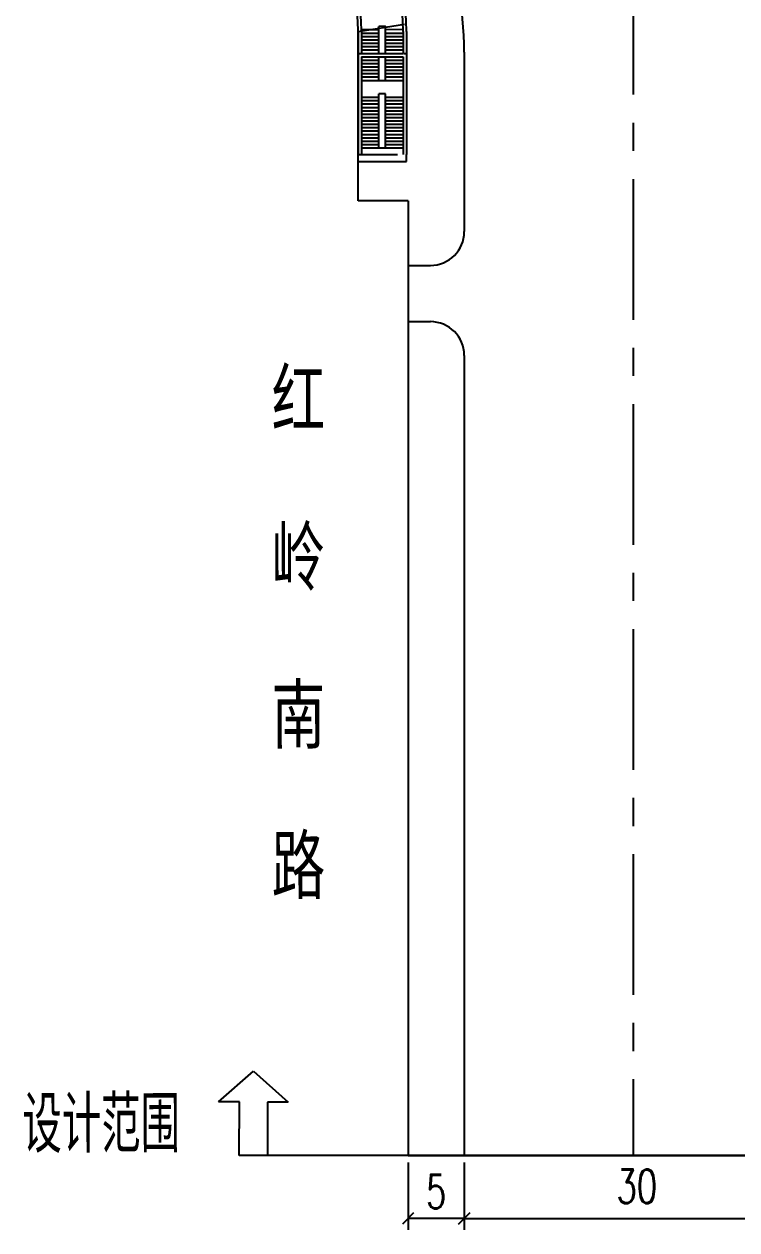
# Model space of a CAD drawing. Extents: x 113363 to 119694, y 18926 to 19620.
# Drawn here: x 119445.9 to 119509.2, y 19140 to 19247.1 of the extents above; entities that cross this region are included whole.
import ezdxf
from ezdxf.enums import TextEntityAlignment as Align

# ---------------------------------------------------------------- set-up
doc = ezdxf.new("R2010")
doc.units = 0
for name, pattern in [('CENTER', [2, 1.25, -0.25, 0.25, -0.25]), ('CONTINOUS', [0]), ('DXX', [17, 14, -3]), ('HIDDEN', [9.525, 6.35, -3.175])]:
    doc.linetypes.add(name, pattern=pattern)
for name, color, linetype in [('AXIS', 2, 'Continuous'), ('人行道', 1, 'Continuous'), ('地下通道', 6, 'Continuous'), ('标注', 7, 'Continuous'), ('横断面宽度标注', 7, 'Continuous'), ('立道牙', 5, 'Continuous'), ('路网路名', 7, 'Continuous')]:
    doc.layers.add(name, color=color, linetype=linetype)
doc.styles.add('HZO', font='', dxfattribs={"height": 15})
doc.styles.add('st', font='txt.shx', dxfattribs={"bigfont": 'hztxt.shx'})
doc.styles.add('txtd', font='txtd.shx', dxfattribs={"width": 0.7, "bigfont": 'hztxt.shx'})
doc.styles.get('HZO').set_extended_font_data('宋体')
doc.dimstyles.get("Standard").update_dxf_attribs({"dimtxt": 3, "dimasz": 1, "dimexe": 1, "dimexo": 0.625, "dimgap": 0.9, "dimtad": 1, "dimdsep": 46, "dimtxsty": 'txtd', "dimblk": 'OBLIQUE', "dimcen": 0.09, "dimclrd": 256, "dimadec": 0, "dimazin": 0, "dimtfac": 1, "dimtix": 1, "dimtmove": 2, "dimatfit": 3, "dimfxl": 1, "dimtolj": 1, "dimtzin": 0, "dimlwd": -1, "dimarcsym": 0})

# ---------------------------------------------------------------- blocks, each defined once
blk = doc.blocks.new('_Oblique')
at = {"color": 0, "linetype": 'ByBlock', "lineweight": -2}
blk.add_line((-0.5, -0.5), (0.5, 0.5), dxfattribs=at)
blk = doc.blocks.new('*U142')
at = {"layer": '横断面宽度标注', "color": 0, "linetype": 'CONTINOUS', "lineweight": -2, "transparency": 16777216}
for p, q in [((119485, 19145.95), (119485, 19139.96)), ((119515, 19145.95), (119515, 19139.96))]:
    blk.add_line(p, q, dxfattribs=at)
at = {"layer": '横断面宽度标注', "linetype": 'CONTINOUS', "transparency": 16777216}
blk.add_line((119485, 19140.96), (119515, 19140.96), dxfattribs=at)
at = {"layer": '横断面宽度标注', "linetype": 'CONTINOUS', "transparency": 16777216, "rotation": 180}
blk.add_blockref('_Oblique', (119485, 19140.96), dxfattribs=at)
at = {"layer": '横断面宽度标注', "linetype": 'CONTINOUS', "transparency": 16777216}
blk.add_blockref('_Oblique', (119515, 19140.96), dxfattribs=at)
at = {"layer": '横断面宽度标注', "color": 0, "linetype": 'CONTINOUS', "transparency": 16777216, "insert": (119500.34, 19143.83), "char_height": 3, "width": 0.000000001, "attachment_point": 5, "style": 'txtd'}
blk.add_mtext('\\A1;30', dxfattribs=at)
blk = doc.blocks.new('*U145')
at = {"layer": '横断面宽度标注', "color": 0, "linetype": 'CONTINOUS', "lineweight": -2, "transparency": 16777216}
for p, q in [((119480, 19145.95), (119480, 19139.96)), ((119485, 19145.95), (119485, 19139.96))]:
    blk.add_line(p, q, dxfattribs=at)
at = {"layer": '横断面宽度标注', "linetype": 'CONTINOUS', "transparency": 16777216}
blk.add_line((119485, 19140.96), (119480, 19140.96), dxfattribs=at)
for p, rotation in [((119480, 19140.96), 180.0000000000417), ((119485, 19140.96), 4.164668609973888e-11)]:
    blk.add_blockref('_Oblique', p, dxfattribs=dict(at, rotation=rotation))
at = {"layer": '横断面宽度标注', "color": 0, "linetype": 'CONTINOUS', "transparency": 16777216, "insert": (119482.5, 19143.36), "char_height": 3, "width": 0.000000001, "attachment_point": 5, "style": 'txtd'}
blk.add_mtext('\\A1;5', dxfattribs=at)

msp = doc.modelspace()

# ---------------------------------------------------------------- linework, layer by layer
at = {"layer": 'AXIS', "color": 211, "linetype": 'CENTER', "ltscale": 10}
msp.add_line((119500, 19293.35), (119500, 19146.572), dxfattribs=at)
at = {"layer": '人行道', "ltscale": 10}
for p, q in [((119475.554, 19246.45), (119479.679, 19247.117)), ((119475.554, 19231.403), (119475.554, 19246.45)), ((119480, 19231.403), (119475.554, 19231.403))]:
    msp.add_line(p, q, dxfattribs=at)
at = {"layer": '人行道'}
for p, q in [((119480, 19231.403), (119480, 19146.572)), ((119480, 19146.572), (119520, 19146.572))]:
    msp.add_line(p, q, dxfattribs=at)
at = {"layer": '地下通道'}
for p, q in [((119475.554, 19246.45), (119475.554, 19235.519)), ((119475.854, 19246.45), (119475.854, 19244.519)), ((119479.554, 19246.45), (119479.554, 19244.519)), ((119479.854, 19246.45), (119479.854, 19235.519)), ((119475.854, 19244.219), (119475.854, 19235.519)), ((119479.554, 19244.219), (119479.554, 19235.519))]:
    msp.add_line(p, q, dxfattribs=at)
at = {"layer": '地下通道', "ltscale": 0.0045}
for p, q in [((119477.403, 19246.617), (119475.853, 19246.603)), ((119475.854, 19246.319), (119477.404, 19246.319)), ((119477.998, 19246.926), (119477.398, 19246.912)), ((119477.404, 19244.519), (119477.404, 19246.45)), ((119479.553, 19246.635), (119478.003, 19246.622)), ((119478.004, 19246.319), (119479.554, 19246.319)), ((119475.854, 19246.019), (119477.404, 19246.019)), ((119475.854, 19245.719), (119477.404, 19245.719)), ((119475.854, 19245.419), (119477.404, 19245.419)), ((119475.854, 19245.119), (119477.404, 19245.119)), ((119478.004, 19246.019), (119479.554, 19246.019)), ((119478.004, 19245.719), (119479.554, 19245.719)), ((119478.004, 19245.419), (119479.554, 19245.419)), ((119478.004, 19245.119), (119479.554, 19245.119)), ((119475.854, 19244.819), (119477.404, 19244.819)), ((119475.854, 19244.519), (119477.404, 19244.519)), ((119478.004, 19244.819), (119479.554, 19244.819)), ((119478.004, 19244.519), (119479.554, 19244.519))]:
    msp.add_line(p, q, dxfattribs=at)
at = {"layer": '地下通道', "linetype": 'DXX', "ltscale": 0.08}
for p, q in [((119475.554, 19244.519), (119479.854, 19244.519)), ((119475.854, 19244.219), (119479.554, 19244.219))]:
    msp.add_line(p, q, dxfattribs=at)
at = {"layer": '地下通道', "linetype": 'Continuous', "ltscale": 0.0045}
for p, q in [((119475.854, 19244.219), (119477.404, 19244.219)), ((119475.854, 19243.919), (119477.404, 19243.919)), ((119477.404, 19242.119), (119477.404, 19244.219)), ((119478.004, 19244.219), (119479.554, 19244.219)), ((119478.004, 19243.919), (119479.554, 19243.919)), ((119475.854, 19243.619), (119477.404, 19243.619)), ((119475.854, 19243.319), (119477.404, 19243.319)), ((119475.854, 19243.019), (119477.404, 19243.019)), ((119478.004, 19243.619), (119479.554, 19243.619)), ((119478.004, 19243.319), (119479.554, 19243.319)), ((119478.004, 19243.019), (119479.554, 19243.019)), ((119475.854, 19242.719), (119477.404, 19242.719)), ((119475.854, 19242.419), (119477.404, 19242.419)), ((119475.854, 19242.119), (119479.554, 19242.119)), ((119478.004, 19242.719), (119479.554, 19242.719)), ((119478.004, 19242.419), (119479.554, 19242.419)), ((119477.404, 19236.119), (119477.404, 19240.919)), ((119478.004, 19240.919), (119477.404, 19240.919)), ((119478.004, 19236.119), (119478.004, 19240.919)), ((119475.854, 19240.619), (119477.404, 19240.619)), ((119475.854, 19240.319), (119477.404, 19240.319)), ((119475.854, 19240.019), (119477.404, 19240.019)), ((119475.854, 19239.719), (119477.404, 19239.719)), ((119478.004, 19240.619), (119479.554, 19240.619)), ((119478.004, 19240.319), (119479.554, 19240.319)), ((119478.004, 19240.019), (119479.554, 19240.019)), ((119478.004, 19239.719), (119479.554, 19239.719)), ((119475.854, 19239.419), (119477.404, 19239.419)), ((119475.854, 19239.119), (119477.404, 19239.119)), ((119475.854, 19238.819), (119477.404, 19238.819)), ((119478.004, 19239.419), (119479.554, 19239.419)), ((119478.004, 19239.119), (119479.554, 19239.119)), ((119478.004, 19238.819), (119479.554, 19238.819)), ((119475.854, 19238.519), (119477.404, 19238.519)), ((119475.854, 19238.219), (119477.404, 19238.219)), ((119475.854, 19237.919), (119477.404, 19237.919)), ((119475.854, 19237.619), (119477.404, 19237.619)), ((119478.004, 19238.519), (119479.554, 19238.519)), ((119478.004, 19238.219), (119479.554, 19238.219)), ((119478.004, 19237.919), (119479.554, 19237.919)), ((119478.004, 19237.619), (119479.554, 19237.619)), ((119475.854, 19237.319), (119477.404, 19237.319)), ((119475.854, 19237.019), (119477.404, 19237.019)), ((119475.854, 19236.719), (119477.404, 19236.719)), ((119475.854, 19236.419), (119477.404, 19236.419)), ((119478.004, 19237.319), (119479.554, 19237.319)), ((119478.004, 19237.019), (119479.554, 19237.019)), ((119478.004, 19236.719), (119479.554, 19236.719)), ((119478.004, 19236.419), (119479.554, 19236.419)), ((119475.554, 19234.919), (119475.554, 19235.519)), ((119475.854, 19236.119), (119479.554, 19236.119)), ((119479.854, 19234.919), (119479.854, 19235.519)), ((119475.554, 19234.919), (119479.854, 19234.919))]:
    msp.add_line(p, q, dxfattribs=at)
at = {"layer": '地下通道', "linetype": 'HIDDEN', "ltscale": 0.555}
msp.add_line((119475.554, 19235.519), (119479.854, 19235.519), dxfattribs=at)
at = {"layer": '地下通道', "linetype": 'HIDDEN', "ltscale": 0.75}
for points in [[(119479.554, 19246.45, 0.1791309), (119474.321, 19260.589)], [(119479.854, 19246.45, 0.1754223), (119474.753, 19260.542)], [(119475.554, 19246.45, 0.2102741), (119469.807, 19259.511)], [(119475.854, 19246.45, 0.2102741), (119470.009, 19259.733)]]:
    msp.add_lwpolyline(points, format="xyb", dxfattribs=at)
at = {"layer": '地下通道'}
for points in [[(119475.554, 19246.45), (119475.554, 19235.519)], [(119475.854, 19246.45), (119475.854, 19244.519)], [(119479.554, 19246.45), (119479.554, 19244.519)], [(119479.854, 19246.45), (119479.854, 19235.519)], [(119475.854, 19244.219), (119475.854, 19235.519)], [(119479.554, 19244.219), (119479.554, 19235.519)]]:
    msp.add_lwpolyline(points, dxfattribs=at)
at = {"layer": '地下通道', "ltscale": 0.0045}
for points in [[(119477.403, 19246.617), (119475.853, 19246.603)], [(119475.854, 19246.319), (119477.404, 19246.319)], [(119477.998, 19246.926), (119477.398, 19246.912)], [(119477.404, 19244.519), (119477.404, 19246.45)], [(119479.553, 19246.635), (119478.003, 19246.622)], [(119478.004, 19246.319), (119479.554, 19246.319)], [(119475.854, 19246.019), (119477.404, 19246.019)], [(119475.854, 19245.719), (119477.404, 19245.719)], [(119475.854, 19245.419), (119477.404, 19245.419)], [(119475.854, 19245.119), (119477.404, 19245.119)], [(119478.004, 19246.019), (119479.554, 19246.019)], [(119478.004, 19245.719), (119479.554, 19245.719)], [(119478.004, 19245.419), (119479.554, 19245.419)], [(119478.004, 19245.119), (119479.554, 19245.119)], [(119475.854, 19244.819), (119477.404, 19244.819)], [(119475.854, 19244.519), (119477.404, 19244.519)], [(119477.404, 19242.119), (119477.404, 19244.219)], [(119477.404, 19242.119), (119477.404, 19244.219)], [(119478.004, 19244.819), (119479.554, 19244.819)], [(119478.004, 19244.519), (119479.554, 19244.519)]]:
    msp.add_lwpolyline(points, dxfattribs=at)
for points in [[(119477.404, 19244.519), (119477.404, 19246.45, 0.0059066), (119477.398, 19246.912)], [(119477.404, 19244.519), (119477.404, 19246.45, 0.0059066), (119477.398, 19246.912)], [(119478.004, 19244.519), (119478.004, 19246.45, 0.0059066), (119477.998, 19246.926)], [(119478.004, 19244.519), (119478.004, 19246.45, 0.0059066), (119477.998, 19246.926)]]:
    msp.add_lwpolyline(points, format="xyb", dxfattribs=at)
at = {"layer": '地下通道', "linetype": 'DXX', "ltscale": 0.08}
for points in [[(119475.554, 19244.519), (119479.854, 19244.519)], [(119475.854, 19244.219), (119479.554, 19244.219)]]:
    msp.add_lwpolyline(points, dxfattribs=at)
at = {"layer": '地下通道', "linetype": 'Continuous', "ltscale": 0.0045}
for points in [[(119475.854, 19244.219), (119477.404, 19244.219)], [(119475.854, 19243.919), (119477.404, 19243.919)], [(119477.404, 19242.119), (119477.404, 19244.219)], [(119478.004, 19242.119), (119478.004, 19244.219)], [(119478.004, 19242.119), (119478.004, 19244.219)], [(119478.004, 19244.219), (119479.554, 19244.219)], [(119478.004, 19243.919), (119479.554, 19243.919)], [(119475.854, 19243.619), (119477.404, 19243.619)], [(119475.854, 19243.319), (119477.404, 19243.319)], [(119475.854, 19243.019), (119477.404, 19243.019)], [(119478.004, 19243.619), (119479.554, 19243.619)], [(119478.004, 19243.319), (119479.554, 19243.319)], [(119478.004, 19243.019), (119479.554, 19243.019)], [(119475.854, 19242.719), (119477.404, 19242.719)], [(119475.854, 19242.419), (119477.404, 19242.419)], [(119475.854, 19242.119), (119479.554, 19242.119)], [(119478.004, 19242.719), (119479.554, 19242.719)], [(119478.004, 19242.419), (119479.554, 19242.419)], [(119478.004, 19240.919), (119477.404, 19240.919)], [(119477.404, 19236.119), (119477.404, 19240.919)], [(119478.004, 19236.119), (119478.004, 19240.919)], [(119475.854, 19240.619), (119477.404, 19240.619)], [(119475.854, 19240.319), (119477.404, 19240.319)], [(119475.854, 19240.019), (119477.404, 19240.019)], [(119475.854, 19239.719), (119477.404, 19239.719)], [(119478.004, 19240.619), (119479.554, 19240.619)], [(119478.004, 19240.319), (119479.554, 19240.319)], [(119478.004, 19240.019), (119479.554, 19240.019)], [(119478.004, 19239.719), (119479.554, 19239.719)], [(119475.854, 19239.419), (119477.404, 19239.419)], [(119475.854, 19239.119), (119477.404, 19239.119)], [(119475.854, 19238.819), (119477.404, 19238.819)], [(119478.004, 19239.419), (119479.554, 19239.419)], [(119478.004, 19239.119), (119479.554, 19239.119)], [(119478.004, 19238.819), (119479.554, 19238.819)], [(119475.854, 19238.519), (119477.404, 19238.519)], [(119475.854, 19238.219), (119477.404, 19238.219)], [(119475.854, 19237.919), (119477.404, 19237.919)], [(119475.854, 19237.619), (119477.404, 19237.619)], [(119478.004, 19238.519), (119479.554, 19238.519)], [(119478.004, 19238.219), (119479.554, 19238.219)], [(119478.004, 19237.919), (119479.554, 19237.919)], [(119478.004, 19237.619), (119479.554, 19237.619)], [(119475.854, 19237.319), (119477.404, 19237.319)], [(119475.854, 19237.019), (119477.404, 19237.019)], [(119475.854, 19236.719), (119477.404, 19236.719)], [(119475.854, 19236.419), (119477.404, 19236.419)], [(119478.004, 19237.319), (119479.554, 19237.319)], [(119478.004, 19237.019), (119479.554, 19237.019)], [(119478.004, 19236.719), (119479.554, 19236.719)], [(119478.004, 19236.419), (119479.554, 19236.419)], [(119475.554, 19234.919), (119475.554, 19235.519)], [(119475.854, 19236.119), (119479.554, 19236.119)], [(119479.854, 19234.919), (119479.854, 19235.519)], [(119475.554, 19234.919), (119479.854, 19234.919)]]:
    msp.add_lwpolyline(points, dxfattribs=at)
at = {"layer": '地下通道', "linetype": 'HIDDEN', "ltscale": 0.555}
msp.add_lwpolyline([(119475.554, 19235.519), (119479.854, 19235.519)], dxfattribs=at)
at = {"layer": '地下通道', "linetype": 'HIDDEN', "ltscale": 0.75}
for radius, end in [(21.716, 40.62294), (22.016, 39.79889), (17.716, 47.49928), (18.016, 47.49928)]:
    msp.add_arc((119457.838, 19246.45), radius, 0, end, dxfattribs=at)
at = {"layer": '标注', "color": 7, "linetype": 'Continuous'}
for p, q in [((119463.165, 19151.326), (119466.264, 19154.071)), ((119466.264, 19154.071), (119469.357, 19151.319)), ((119465.005, 19151.324), (119463.165, 19151.326)), ((119465, 19146.572), (119465.005, 19151.324)), ((119467.517, 19151.321), (119467.512, 19146.57)), ((119469.357, 19151.319), (119467.517, 19151.321)), ((119467.512, 19146.57), (119465, 19146.572)), ((119467.512, 19146.57), (119465, 19146.572))]:
    msp.add_line(p, q, dxfattribs=at)
at = {"layer": '标注', "linetype": 'Continuous'}
msp.add_line((119535, 19146.572), (119465, 19146.572), dxfattribs=at)
at = {"layer": '立道牙'}
for p, q in [((119485, 19244.625), (119485, 19228.674)), ((119480, 19225.674), (119482, 19225.674)), ((119480, 19220.674), (119482, 19220.674)), ((119485, 19217.674), (119485, 19146.572))]:
    msp.add_line(p, q, dxfattribs=at)
at = {"layer": '立道牙', "ltscale": 10}
msp.add_arc((119455, 19244.625), 30, 0, 90.28596, dxfattribs=at)
at = {"layer": '立道牙'}
for centre, start, end in [((119482, 19228.674), 270, 0), ((119482, 19217.674), 0, 90)]:
    msp.add_arc(centre, 3, start, end, dxfattribs=at)

# ---------------------------------------------------------------- texts
at = {"layer": '标注', "color": 7, "style": 'st', "width": 0.7}
msp.add_text('设计范围', height=5, rotation=0.11298, dxfattribs=at).set_placement((119452.73, 19146.824), align=Align.CENTER)
at = {"layer": '路网路名', "style": 'HZO', "width": 0.7}
for s, p in [('红', (119467.875, 19211.338, 1)), ('岭', (119467.875, 19197.295, 1)), ('南', (119467.875, 19183.264, 1)), ('路', (119467.875, 19169.873, 1))]:
    msp.add_text(s, height=5, rotation=0.19573, dxfattribs=at).set_placement(p)

# ---------------------------------------------------------------- dimensions: what is measured, and where the dimension line sits
at = {"layer": '横断面宽度标注', "linetype": 'CONTINOUS'}
dim = msp.add_aligned_dim(p1=(119485, 19146.572), p2=(119480, 19146.572), distance=5.616, dimstyle='Standard', dxfattribs=at)
dim.commit()
dim.dimension.update_dxf_attribs({"geometry": '*U145', "text_midpoint": (119482.5, 19143.357)})
dim = msp.add_linear_dim(base=(119515, 19140.957), p1=(119485, 19146.572), p2=(119515, 19146.572), angle=0, dimstyle='Standard', dxfattribs=at)
dim.commit()
dim.dimension.update_dxf_attribs({"geometry": '*U142', "text_midpoint": (119500.337, 19143.833), "dimtype": 161})

doc.saveas('drawing.dxf')
